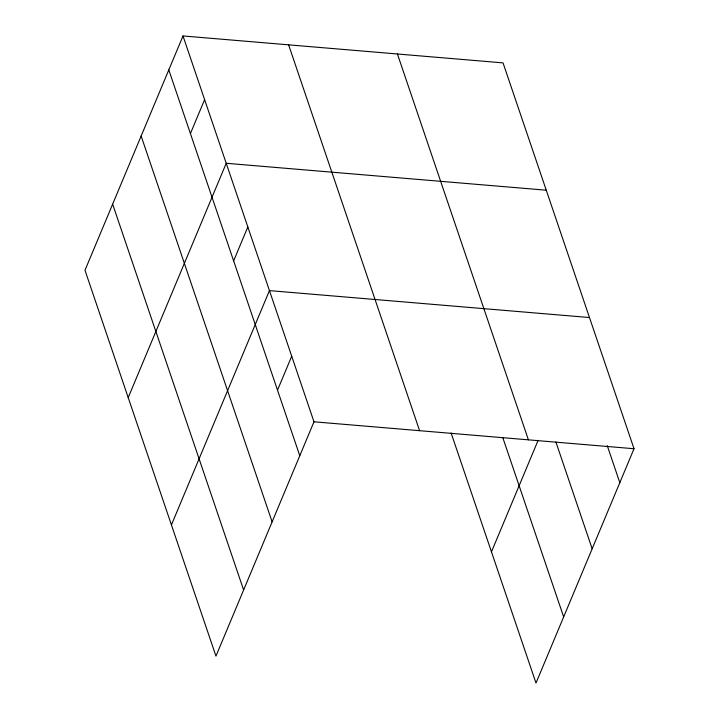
<?xml version="1.0" encoding="UTF-8"?>
<svg xmlns="http://www.w3.org/2000/svg" width="719" height="719" viewBox="0 0 719 719"><rect width="100%" height="100%" fill="white"/><g stroke="black" fill="none" stroke-linecap="round" stroke-linejoin="round"><path stroke-width="1.08" d="M183.003 35.95L84.986 270.272L215.961 656.123L313.978 421.801L183.003 35.95L503.039 62.877L634.014 448.728L535.997 683.05L451.128 433.018M190.418 133.563L204.609 99.617M128.207 397.607L226.224 163.285L546.26 190.202M233.639 260.889L247.83 226.943M171.428 524.933L269.445 290.611L589.49 317.537M277.516 390.156L291.707 356.211M491.463 551.859L538.127 440.316M313.978 421.801L634.014 448.728M607.249 445.645L619.814 482.674M555.886 441.942L592.159 548.795M397.427 53.988L528.402 439.839M502.923 437.988L563.66 616.929M288.616 44.839L419.59 430.69M168.803 69.896L299.778 455.747M141.14 136.017L272.115 521.877M112.64 204.151L243.615 590.002"/></g></svg>
